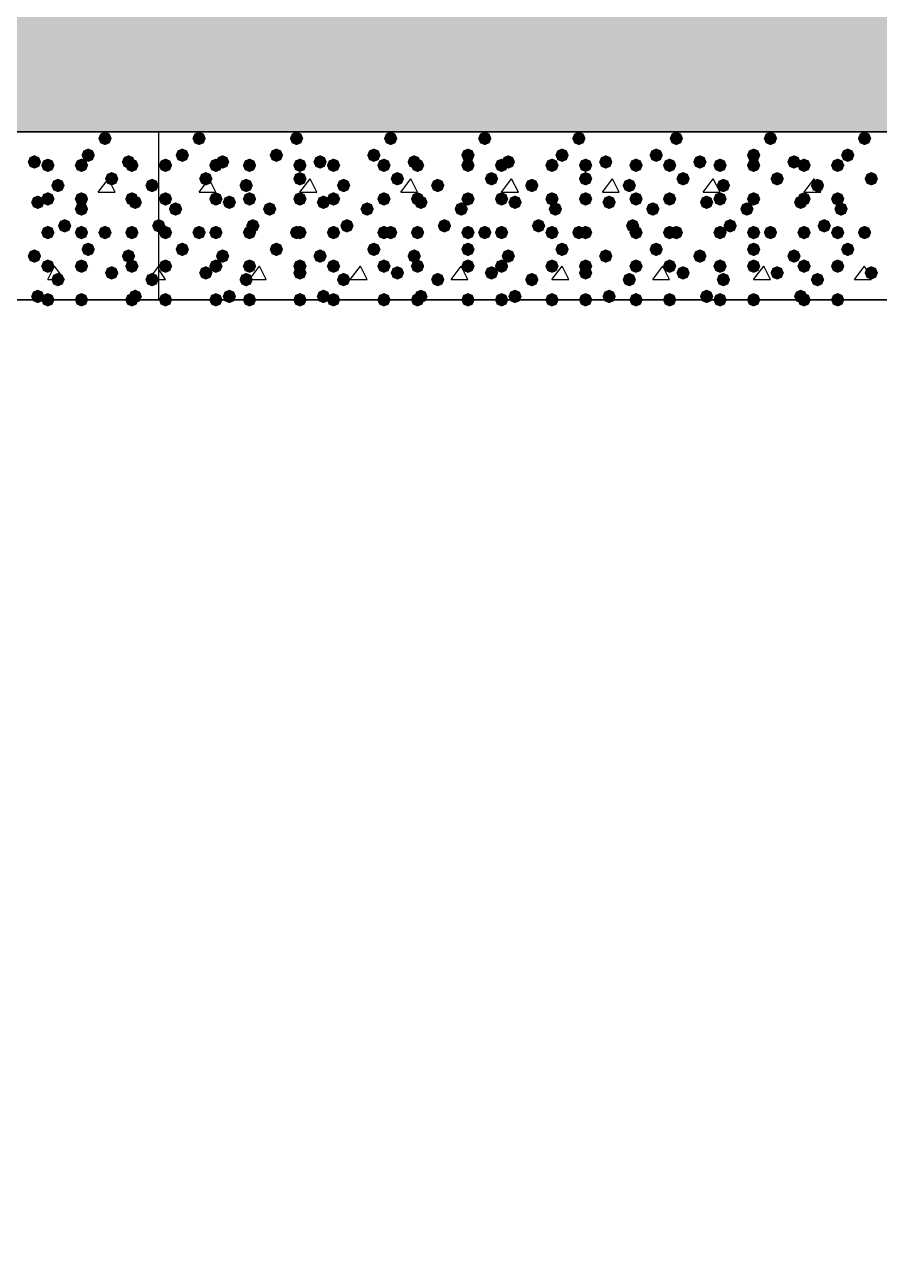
# Model space of a CAD drawing. Header units: millimetres. Extents: x 0 to 420, y 0 to 297.
# Drawn here: x 265.09 to 275.87, y 136.28 to 151.59 of the extents above; entities that cross this region are included whole.
import ezdxf

# ---------------------------------------------------------------- set-up
doc = ezdxf.new("R2010")
doc.units = ezdxf.units.MM
doc.layers.get('0').update_dxf_attribs({"linetype": 'CONTINUOUS'})

msp = doc.modelspace()

# ---------------------------------------------------------------- hatches: boundary and pattern name
at = {"true_color": 0x000008}
h = msp.add_hatch(color=0, dxfattribs=at)
h.paths.add_polyline_path([(385.826, 162.263667), (39.708667, 162.263667), (385.826, 150.241)], flags=0)
h.paths.add_polyline_path([(39.708667, 162.263667), (385.826, 150.241), (39.708667, 150.241)], flags=0)
at = {"true_color": 0x000007}
for points in [[(266.192, 150.156333), (266.167129, 150.096537), (266.107333, 150.071667), (266.047537, 150.096537), (266.022667, 150.156333), (266.047537, 150.216129), (266.107333, 150.241), (266.167129, 150.216129)], [(265.980333, 149.944667), (265.955462, 149.884871), (265.895667, 149.86), (265.835871, 149.884871), (265.811, 149.944667), (265.835871, 150.004462), (265.895667, 150.029333), (265.955462, 150.004463)], [(265.303, 149.86), (265.278129, 149.800204), (265.218333, 149.775333), (265.158537, 149.800204), (265.133667, 149.86), (265.158537, 149.919796), (265.218333, 149.944667), (265.278129, 149.919796)], [(265.472333, 149.817667), (265.447462, 149.757871), (265.387667, 149.733), (265.327871, 149.757871), (265.303, 149.817667), (265.327871, 149.877462), (265.387667, 149.902333), (265.447462, 149.877463)], [(265.895667, 149.817667), (265.870796, 149.757871), (265.811, 149.733), (265.751204, 149.757871), (265.726333, 149.817667), (265.751204, 149.877462), (265.811, 149.902333), (265.870796, 149.877463)], [(266.488333, 149.86), (266.463462, 149.800204), (266.403667, 149.775333), (266.343871, 149.800204), (266.319, 149.86), (266.343871, 149.919796), (266.403667, 149.944667), (266.463462, 149.919796)], [(266.530667, 149.817667), (266.505796, 149.757871), (266.446, 149.733), (266.386204, 149.757871), (266.361333, 149.817667), (266.386204, 149.877462), (266.446, 149.902333), (266.505796, 149.877463)], [(265.599333, 149.563667), (265.574462, 149.503871), (265.514667, 149.479), (265.454871, 149.503871), (265.43, 149.563667), (265.454871, 149.623462), (265.514667, 149.648333), (265.574462, 149.623463)], [(266.276667, 149.648333), (266.251796, 149.588537), (266.192, 149.563667), (266.132204, 149.588537), (266.107333, 149.648333), (266.132204, 149.708129), (266.192, 149.733), (266.251796, 149.708129)], [(266.784667, 149.563667), (266.759796, 149.503871), (266.7, 149.479), (266.640204, 149.503871), (266.615333, 149.563667), (266.640204, 149.623462), (266.7, 149.648333), (266.759796, 149.623463)], [(265.345333, 149.352), (265.320462, 149.292204), (265.260667, 149.267333), (265.200871, 149.292204), (265.176, 149.352), (265.200871, 149.411796), (265.260667, 149.436667), (265.320462, 149.411796)], [(265.472333, 149.394333), (265.447462, 149.334537), (265.387667, 149.309667), (265.327871, 149.334537), (265.303, 149.394333), (265.327871, 149.454129), (265.387667, 149.479), (265.447462, 149.454129)], [(265.895667, 149.394333), (265.870796, 149.334537), (265.811, 149.309667), (265.751204, 149.334537), (265.726333, 149.394333), (265.751204, 149.454129), (265.811, 149.479), (265.870796, 149.454129)], [(265.895667, 149.267333), (265.870796, 149.207537), (265.811, 149.182667), (265.751204, 149.207537), (265.726333, 149.267333), (265.751204, 149.327129), (265.811, 149.352), (265.870796, 149.327129)], [(266.530667, 149.394333), (266.505796, 149.334537), (266.446, 149.309667), (266.386204, 149.334537), (266.361333, 149.394333), (266.386204, 149.454129), (266.446, 149.479), (266.505796, 149.454129)], [(266.573, 149.352), (266.548129, 149.292204), (266.488333, 149.267333), (266.428538, 149.292204), (266.403667, 149.352), (266.428537, 149.411796), (266.488333, 149.436667), (266.548129, 149.411796)], [(265.472333, 148.971), (265.447462, 148.911204), (265.387667, 148.886333), (265.327871, 148.911204), (265.303, 148.971), (265.327871, 149.030796), (265.387667, 149.055667), (265.447462, 149.030796)], [(265.684, 149.055667), (265.659129, 148.995871), (265.599333, 148.971), (265.539538, 148.995871), (265.514667, 149.055667), (265.539537, 149.115462), (265.599333, 149.140333), (265.659129, 149.115463)], [(265.895667, 148.971), (265.870796, 148.911204), (265.811, 148.886333), (265.751204, 148.911204), (265.726333, 148.971), (265.751204, 149.030796), (265.811, 149.055667), (265.870796, 149.030796)], [(266.192, 148.971), (266.167129, 148.911204), (266.107333, 148.886333), (266.047537, 148.911204), (266.022667, 148.971), (266.047537, 149.030796), (266.107333, 149.055667), (266.167129, 149.030796)], [(266.530667, 148.971), (266.505796, 148.911204), (266.446, 148.886333), (266.386204, 148.911204), (266.361333, 148.971), (266.386204, 149.030796), (266.446, 149.055667), (266.505796, 149.030796)], [(266.869333, 149.055667), (266.844462, 148.995871), (266.784667, 148.971), (266.724871, 148.995871), (266.7, 149.055667), (266.724871, 149.115462), (266.784667, 149.140333), (266.844462, 149.115463)], [(265.303, 148.674667), (265.278129, 148.614871), (265.218333, 148.59), (265.158537, 148.614871), (265.133667, 148.674667), (265.158537, 148.734462), (265.218333, 148.759333), (265.278129, 148.734463)], [(265.980333, 148.759333), (265.955462, 148.699537), (265.895667, 148.674667), (265.835871, 148.699537), (265.811, 148.759333), (265.835871, 148.819129), (265.895667, 148.844), (265.955462, 148.819129)], [(266.488333, 148.674667), (266.463462, 148.614871), (266.403667, 148.59), (266.343871, 148.614871), (266.319, 148.674667), (266.343871, 148.734462), (266.403667, 148.759333), (266.463462, 148.734463)], [(265.472333, 148.547667), (265.447462, 148.487871), (265.387667, 148.463), (265.327871, 148.487871), (265.303, 148.547667), (265.327871, 148.607462), (265.387667, 148.632333), (265.447462, 148.607463)], [(265.895667, 148.547667), (265.870796, 148.487871), (265.811, 148.463), (265.751204, 148.487871), (265.726333, 148.547667), (265.751204, 148.607462), (265.811, 148.632333), (265.870796, 148.607463)], [(266.530667, 148.547667), (266.505796, 148.487871), (266.446, 148.463), (266.386204, 148.487871), (266.361333, 148.547667), (266.386204, 148.607462), (266.446, 148.632333), (266.505796, 148.607463)], [(265.599333, 148.378333), (265.574462, 148.318537), (265.514667, 148.293667), (265.454871, 148.318537), (265.43, 148.378333), (265.454871, 148.438129), (265.514667, 148.463), (265.574462, 148.438129)], [(266.276667, 148.463), (266.251796, 148.403204), (266.192, 148.378333), (266.132204, 148.403204), (266.107333, 148.463), (266.132204, 148.522796), (266.192, 148.547667), (266.251796, 148.522796)], [(266.784667, 148.378333), (266.759796, 148.318537), (266.7, 148.293667), (266.640204, 148.318537), (266.615333, 148.378333), (266.640204, 148.438129), (266.7, 148.463), (266.759796, 148.438129)], [(265.345333, 148.166667), (265.320462, 148.106871), (265.260667, 148.082), (265.200871, 148.106871), (265.176, 148.166667), (265.200871, 148.226462), (265.260667, 148.251333), (265.320462, 148.226463)], [(265.472333, 148.124333), (265.447462, 148.064537), (265.387667, 148.039667), (265.327871, 148.064537), (265.303, 148.124333), (265.327871, 148.184129), (265.387667, 148.209), (265.447462, 148.184129)], [(265.895667, 148.124333), (265.870796, 148.064537), (265.811, 148.039667), (265.751204, 148.064537), (265.726333, 148.124333), (265.751204, 148.184129), (265.811, 148.209), (265.870796, 148.184129)], [(266.530667, 148.124333), (266.505796, 148.064537), (266.446, 148.039667), (266.386204, 148.064537), (266.361333, 148.124333), (266.386204, 148.184129), (266.446, 148.209), (266.505796, 148.184129)], [(266.573, 148.166667), (266.548129, 148.106871), (266.488333, 148.082), (266.428538, 148.106871), (266.403667, 148.166667), (266.428537, 148.226462), (266.488333, 148.251333), (266.548129, 148.226463)]]:
    msp.add_hatch(color=0, dxfattribs=at).paths.add_polyline_path(points, flags=0)
at = {"true_color": 0x000008}
for points in [[(267.377333, 150.156333), (267.352463, 150.096537), (267.292667, 150.071667), (267.232871, 150.096537), (267.208, 150.156333), (267.232871, 150.216129), (267.292667, 150.241), (267.352462, 150.216129)], [(268.605, 150.156333), (268.580129, 150.096537), (268.520333, 150.071667), (268.460537, 150.096537), (268.435667, 150.156333), (268.460537, 150.216129), (268.520333, 150.241), (268.580129, 150.216129)], [(269.790333, 150.156333), (269.765463, 150.096537), (269.705667, 150.071667), (269.645871, 150.096537), (269.621, 150.156333), (269.645871, 150.216129), (269.705667, 150.241), (269.765462, 150.216129)], [(270.975667, 150.156333), (270.950796, 150.096537), (270.891, 150.071667), (270.831204, 150.096537), (270.806333, 150.156333), (270.831204, 150.216129), (270.891, 150.241), (270.950796, 150.216129)], [(272.161, 150.156333), (272.136129, 150.096537), (272.076333, 150.071667), (272.016538, 150.096537), (271.991667, 150.156333), (272.016537, 150.216129), (272.076333, 150.241), (272.136129, 150.216129)], [(273.388667, 150.156333), (273.363796, 150.096537), (273.304, 150.071667), (273.244204, 150.096537), (273.219333, 150.156333), (273.244204, 150.216129), (273.304, 150.241), (273.363796, 150.216129)], [(274.574, 150.156333), (274.549129, 150.096537), (274.489333, 150.071667), (274.429538, 150.096537), (274.404667, 150.156333), (274.429537, 150.216129), (274.489333, 150.241), (274.549129, 150.216129)], [(275.759333, 150.156333), (275.734462, 150.096537), (275.674667, 150.071667), (275.614871, 150.096537), (275.59, 150.156333), (275.614871, 150.216129), (275.674667, 150.241), (275.734462, 150.216129)], [(267.165667, 149.944667), (267.140796, 149.884871), (267.081, 149.86), (267.021204, 149.884871), (266.996333, 149.944667), (267.021204, 150.004462), (267.081, 150.029333), (267.140796, 150.004463)], [(268.351, 149.944667), (268.326129, 149.884871), (268.266333, 149.86), (268.206538, 149.884871), (268.181667, 149.944667), (268.206537, 150.004462), (268.266333, 150.029333), (268.326129, 150.004463)], [(269.578667, 149.944667), (269.553796, 149.884871), (269.494, 149.86), (269.434204, 149.884871), (269.409333, 149.944667), (269.434204, 150.004462), (269.494, 150.029333), (269.553796, 150.004463)], [(270.764, 149.944667), (270.739129, 149.884871), (270.679333, 149.86), (270.619537, 149.884871), (270.594667, 149.944667), (270.619537, 150.004462), (270.679333, 150.029333), (270.739129, 150.004463)], [(271.949333, 149.944667), (271.924463, 149.884871), (271.864667, 149.86), (271.804871, 149.884871), (271.78, 149.944667), (271.804871, 150.004462), (271.864667, 150.029333), (271.924462, 150.004463)], [(273.134667, 149.944667), (273.109796, 149.884871), (273.05, 149.86), (272.990204, 149.884871), (272.965333, 149.944667), (272.990204, 150.004462), (273.05, 150.029333), (273.109796, 150.004463)], [(274.362333, 149.944667), (274.337463, 149.884871), (274.277667, 149.86), (274.217871, 149.884871), (274.193, 149.944667), (274.217871, 150.004462), (274.277667, 150.029333), (274.337462, 150.004463)], [(275.547667, 149.944667), (275.522796, 149.884871), (275.463, 149.86), (275.403204, 149.884871), (275.378333, 149.944667), (275.403204, 150.004462), (275.463, 150.029333), (275.522796, 150.004463)], [(266.954, 149.817667), (266.929129, 149.757871), (266.869333, 149.733), (266.809538, 149.757871), (266.784667, 149.817667), (266.809537, 149.877462), (266.869333, 149.902333), (266.929129, 149.877463)], [(267.589, 149.817667), (267.564129, 149.757871), (267.504333, 149.733), (267.444538, 149.757871), (267.419667, 149.817667), (267.444537, 149.877462), (267.504333, 149.902333), (267.564129, 149.877463)], [(267.673667, 149.86), (267.648796, 149.800204), (267.589, 149.775333), (267.529204, 149.800204), (267.504333, 149.86), (267.529204, 149.919796), (267.589, 149.944667), (267.648796, 149.919796)], [(268.012333, 149.817667), (267.987462, 149.757871), (267.927667, 149.733), (267.867871, 149.757871), (267.843, 149.817667), (267.867871, 149.877462), (267.927667, 149.902333), (267.987462, 149.877463)], [(268.647333, 149.817667), (268.622462, 149.757871), (268.562667, 149.733), (268.502871, 149.757871), (268.478, 149.817667), (268.502871, 149.877462), (268.562667, 149.902333), (268.622462, 149.877463)], [(268.901333, 149.86), (268.876463, 149.800204), (268.816667, 149.775333), (268.756871, 149.800204), (268.732, 149.86), (268.756871, 149.919796), (268.816667, 149.944667), (268.876462, 149.919796)], [(269.070667, 149.817667), (269.045796, 149.757871), (268.986, 149.733), (268.926204, 149.757871), (268.901333, 149.817667), (268.926204, 149.877462), (268.986, 149.902333), (269.045796, 149.877463)], [(269.705667, 149.817667), (269.680796, 149.757871), (269.621, 149.733), (269.561204, 149.757871), (269.536333, 149.817667), (269.561204, 149.877462), (269.621, 149.902333), (269.680796, 149.877463)], [(270.086667, 149.86), (270.061796, 149.800204), (270.002, 149.775333), (269.942204, 149.800204), (269.917333, 149.86), (269.942204, 149.919796), (270.002, 149.944667), (270.061796, 149.919796)], [(270.129, 149.817667), (270.104129, 149.757871), (270.044333, 149.733), (269.984537, 149.757871), (269.959667, 149.817667), (269.984537, 149.877462), (270.044333, 149.902333), (270.104129, 149.877463)], [(270.764, 149.817667), (270.739129, 149.757871), (270.679333, 149.733), (270.619537, 149.757871), (270.594667, 149.817667), (270.619537, 149.877462), (270.679333, 149.902333), (270.739129, 149.877463)], [(271.187333, 149.817667), (271.162462, 149.757871), (271.102667, 149.733), (271.042871, 149.757871), (271.018, 149.817667), (271.042871, 149.877462), (271.102667, 149.902333), (271.162462, 149.877463)], [(271.272, 149.86), (271.247129, 149.800204), (271.187333, 149.775333), (271.127538, 149.800204), (271.102667, 149.86), (271.127537, 149.919796), (271.187333, 149.944667), (271.247129, 149.919796)], [(271.822333, 149.817667), (271.797462, 149.757871), (271.737667, 149.733), (271.677871, 149.757871), (271.653, 149.817667), (271.677871, 149.877462), (271.737667, 149.902333), (271.797462, 149.877463)], [(272.245667, 149.817667), (272.220796, 149.757871), (272.161, 149.733), (272.101204, 149.757871), (272.076333, 149.817667), (272.101204, 149.877462), (272.161, 149.902333), (272.220796, 149.877463)], [(272.499667, 149.86), (272.474796, 149.800204), (272.415, 149.775333), (272.355204, 149.800204), (272.330333, 149.86), (272.355204, 149.919796), (272.415, 149.944667), (272.474796, 149.919796)], [(272.880667, 149.817667), (272.855796, 149.757871), (272.796, 149.733), (272.736204, 149.757871), (272.711333, 149.817667), (272.736204, 149.877462), (272.796, 149.902333), (272.855796, 149.877463)], [(273.304, 149.817667), (273.279129, 149.757871), (273.219333, 149.733), (273.159538, 149.757871), (273.134667, 149.817667), (273.159537, 149.877462), (273.219333, 149.902333), (273.279129, 149.877463)], [(273.685, 149.86), (273.660129, 149.800204), (273.600333, 149.775333), (273.540538, 149.800204), (273.515667, 149.86), (273.540537, 149.919796), (273.600333, 149.944667), (273.660129, 149.919796)], [(273.939, 149.817667), (273.914129, 149.757871), (273.854333, 149.733), (273.794538, 149.757871), (273.769667, 149.817667), (273.794537, 149.877462), (273.854333, 149.902333), (273.914129, 149.877463)], [(274.362333, 149.817667), (274.337463, 149.757871), (274.277667, 149.733), (274.217871, 149.757871), (274.193, 149.817667), (274.217871, 149.877462), (274.277667, 149.902333), (274.337462, 149.877463)], [(274.870333, 149.86), (274.845462, 149.800204), (274.785667, 149.775333), (274.725871, 149.800204), (274.701, 149.86), (274.725871, 149.919796), (274.785667, 149.944667), (274.845462, 149.919796)], [(274.997333, 149.817667), (274.972463, 149.757871), (274.912667, 149.733), (274.852871, 149.757871), (274.828, 149.817667), (274.852871, 149.877462), (274.912667, 149.902333), (274.972462, 149.877463)], [(275.420667, 149.817667), (275.395796, 149.757871), (275.336, 149.733), (275.276204, 149.757871), (275.251333, 149.817667), (275.276204, 149.877462), (275.336, 149.902333), (275.395796, 149.877463)], [(267.462, 149.648333), (267.437129, 149.588537), (267.377333, 149.563667), (267.317537, 149.588537), (267.292667, 149.648333), (267.317537, 149.708129), (267.377333, 149.733), (267.437129, 149.708129)], [(267.97, 149.563667), (267.945129, 149.503871), (267.885333, 149.479), (267.825538, 149.503871), (267.800667, 149.563667), (267.825537, 149.623462), (267.885333, 149.648333), (267.945129, 149.623463)], [(268.647333, 149.648333), (268.622462, 149.588537), (268.562667, 149.563667), (268.502871, 149.588537), (268.478, 149.648333), (268.502871, 149.708129), (268.562667, 149.733), (268.622462, 149.708129)], [(269.197667, 149.563667), (269.172796, 149.503871), (269.113, 149.479), (269.053204, 149.503871), (269.028333, 149.563667), (269.053204, 149.623462), (269.113, 149.648333), (269.172796, 149.623463)], [(269.875, 149.648333), (269.850129, 149.588537), (269.790333, 149.563667), (269.730537, 149.588537), (269.705667, 149.648333), (269.730537, 149.708129), (269.790333, 149.733), (269.850129, 149.708129)], [(270.383, 149.563667), (270.358129, 149.503871), (270.298333, 149.479), (270.238538, 149.503871), (270.213667, 149.563667), (270.238537, 149.623462), (270.298333, 149.648333), (270.358129, 149.623463)], [(271.060333, 149.648333), (271.035462, 149.588537), (270.975667, 149.563667), (270.915871, 149.588537), (270.891, 149.648333), (270.915871, 149.708129), (270.975667, 149.733), (271.035462, 149.708129)], [(271.568333, 149.563667), (271.543463, 149.503871), (271.483667, 149.479), (271.423871, 149.503871), (271.399, 149.563667), (271.423871, 149.623462), (271.483667, 149.648333), (271.543462, 149.623463)], [(272.245667, 149.648333), (272.220796, 149.588537), (272.161, 149.563667), (272.101204, 149.588537), (272.076333, 149.648333), (272.101204, 149.708129), (272.161, 149.733), (272.220796, 149.708129)], [(272.796, 149.563667), (272.771129, 149.503871), (272.711333, 149.479), (272.651538, 149.503871), (272.626667, 149.563667), (272.651537, 149.623462), (272.711333, 149.648333), (272.771129, 149.623463)], [(273.473333, 149.648333), (273.448463, 149.588537), (273.388667, 149.563667), (273.328871, 149.588537), (273.304, 149.648333), (273.328871, 149.708129), (273.388667, 149.733), (273.448462, 149.708129)], [(273.981333, 149.563667), (273.956462, 149.503871), (273.896667, 149.479), (273.836871, 149.503871), (273.812, 149.563667), (273.836871, 149.623462), (273.896667, 149.648333), (273.956462, 149.623463)], [(274.658667, 149.648333), (274.633796, 149.588537), (274.574, 149.563667), (274.514204, 149.588537), (274.489333, 149.648333), (274.514204, 149.708129), (274.574, 149.733), (274.633796, 149.708129)], [(275.166667, 149.563667), (275.141796, 149.503871), (275.082, 149.479), (275.022204, 149.503871), (274.997333, 149.563667), (275.022204, 149.623462), (275.082, 149.648333), (275.141796, 149.623463)], [(275.844, 149.648333), (275.819129, 149.588537), (275.759333, 149.563667), (275.699538, 149.588537), (275.674667, 149.648333), (275.699537, 149.708129), (275.759333, 149.733), (275.819129, 149.708129)], [(266.954, 149.394333), (266.929129, 149.334537), (266.869333, 149.309667), (266.809538, 149.334537), (266.784667, 149.394333), (266.809537, 149.454129), (266.869333, 149.479), (266.929129, 149.454129)], [(267.081, 149.267333), (267.056129, 149.207537), (266.996333, 149.182667), (266.936537, 149.207537), (266.911667, 149.267333), (266.936537, 149.327129), (266.996333, 149.352), (267.056129, 149.327129)], [(267.589, 149.394333), (267.564129, 149.334537), (267.504333, 149.309667), (267.444538, 149.334537), (267.419667, 149.394333), (267.444537, 149.454129), (267.504333, 149.479), (267.564129, 149.454129)], [(267.758333, 149.352), (267.733462, 149.292204), (267.673667, 149.267333), (267.613871, 149.292204), (267.589, 149.352), (267.613871, 149.411796), (267.673667, 149.436667), (267.733462, 149.411796)], [(268.012333, 149.394333), (267.987462, 149.334537), (267.927667, 149.309667), (267.867871, 149.334537), (267.843, 149.394333), (267.867871, 149.454129), (267.927667, 149.479), (267.987462, 149.454129)], [(268.266333, 149.267333), (268.241463, 149.207537), (268.181667, 149.182667), (268.121871, 149.207537), (268.097, 149.267333), (268.121871, 149.327129), (268.181667, 149.352), (268.241462, 149.327129)], [(268.647333, 149.394333), (268.622462, 149.334537), (268.562667, 149.309667), (268.502871, 149.334537), (268.478, 149.394333), (268.502871, 149.454129), (268.562667, 149.479), (268.622462, 149.454129)], [(268.943667, 149.352), (268.918796, 149.292204), (268.859, 149.267333), (268.799204, 149.292204), (268.774333, 149.352), (268.799204, 149.411796), (268.859, 149.436667), (268.918796, 149.411796)], [(269.070667, 149.394333), (269.045796, 149.334537), (268.986, 149.309667), (268.926204, 149.334537), (268.901333, 149.394333), (268.926204, 149.454129), (268.986, 149.479), (269.045796, 149.454129)], [(269.494, 149.267333), (269.469129, 149.207537), (269.409333, 149.182667), (269.349538, 149.207537), (269.324667, 149.267333), (269.349537, 149.327129), (269.409333, 149.352), (269.469129, 149.327129)], [(269.705667, 149.394333), (269.680796, 149.334537), (269.621, 149.309667), (269.561204, 149.334537), (269.536333, 149.394333), (269.561204, 149.454129), (269.621, 149.479), (269.680796, 149.454129)], [(270.129, 149.394333), (270.104129, 149.334537), (270.044333, 149.309667), (269.984537, 149.334537), (269.959667, 149.394333), (269.984537, 149.454129), (270.044333, 149.479), (270.104129, 149.454129)], [(270.171333, 149.352), (270.146462, 149.292204), (270.086667, 149.267333), (270.026871, 149.292204), (270.002, 149.352), (270.026871, 149.411796), (270.086667, 149.436667), (270.146462, 149.411796)], [(270.679333, 149.267333), (270.654463, 149.207537), (270.594667, 149.182667), (270.534871, 149.207537), (270.51, 149.267333), (270.534871, 149.327129), (270.594667, 149.352), (270.654462, 149.327129)], [(270.764, 149.394333), (270.739129, 149.334537), (270.679333, 149.309667), (270.619537, 149.334537), (270.594667, 149.394333), (270.619537, 149.454129), (270.679333, 149.479), (270.739129, 149.454129)], [(271.187333, 149.394333), (271.162462, 149.334537), (271.102667, 149.309667), (271.042871, 149.334537), (271.018, 149.394333), (271.042871, 149.454129), (271.102667, 149.479), (271.162462, 149.454129)], [(271.356667, 149.352), (271.331796, 149.292204), (271.272, 149.267333), (271.212204, 149.292204), (271.187333, 149.352), (271.212204, 149.411796), (271.272, 149.436667), (271.331796, 149.411796)], [(271.822333, 149.394333), (271.797462, 149.334537), (271.737667, 149.309667), (271.677871, 149.334537), (271.653, 149.394333), (271.677871, 149.454129), (271.737667, 149.479), (271.797462, 149.454129)], [(271.864667, 149.267333), (271.839796, 149.207537), (271.78, 149.182667), (271.720204, 149.207537), (271.695333, 149.267333), (271.720204, 149.327129), (271.78, 149.352), (271.839796, 149.327129)], [(272.245667, 149.394333), (272.220796, 149.334537), (272.161, 149.309667), (272.101204, 149.334537), (272.076333, 149.394333), (272.101204, 149.454129), (272.161, 149.479), (272.220796, 149.454129)], [(272.542, 149.352), (272.517129, 149.292204), (272.457333, 149.267333), (272.397538, 149.292204), (272.372667, 149.352), (272.397537, 149.411796), (272.457333, 149.436667), (272.517129, 149.411796)], [(272.880667, 149.394333), (272.855796, 149.334537), (272.796, 149.309667), (272.736204, 149.334537), (272.711333, 149.394333), (272.736204, 149.454129), (272.796, 149.479), (272.855796, 149.454129)], [(273.092333, 149.267333), (273.067462, 149.207537), (273.007667, 149.182667), (272.947871, 149.207537), (272.923, 149.267333), (272.947871, 149.327129), (273.007667, 149.352), (273.067462, 149.327129)], [(273.304, 149.394333), (273.279129, 149.334537), (273.219333, 149.309667), (273.159538, 149.334537), (273.134667, 149.394333), (273.159537, 149.454129), (273.219333, 149.479), (273.279129, 149.454129)], [(273.769667, 149.352), (273.744796, 149.292204), (273.685, 149.267333), (273.625204, 149.292204), (273.600333, 149.352), (273.625204, 149.411796), (273.685, 149.436667), (273.744796, 149.411796)], [(273.939, 149.394333), (273.914129, 149.334537), (273.854333, 149.309667), (273.794538, 149.334537), (273.769667, 149.394333), (273.794537, 149.454129), (273.854333, 149.479), (273.914129, 149.454129)], [(274.277667, 149.267333), (274.252796, 149.207537), (274.193, 149.182667), (274.133204, 149.207537), (274.108333, 149.267333), (274.133204, 149.327129), (274.193, 149.352), (274.252796, 149.327129)], [(274.362333, 149.394333), (274.337463, 149.334537), (274.277667, 149.309667), (274.217871, 149.334537), (274.193, 149.394333), (274.217871, 149.454129), (274.277667, 149.479), (274.337462, 149.454129)], [(274.955, 149.352), (274.930129, 149.292204), (274.870333, 149.267333), (274.810538, 149.292204), (274.785667, 149.352), (274.810537, 149.411796), (274.870333, 149.436667), (274.930129, 149.411796)], [(274.997333, 149.394333), (274.972463, 149.334537), (274.912667, 149.309667), (274.852871, 149.334537), (274.828, 149.394333), (274.852871, 149.454129), (274.912667, 149.479), (274.972462, 149.454129)], [(275.420667, 149.394333), (275.395796, 149.334537), (275.336, 149.309667), (275.276204, 149.334537), (275.251333, 149.394333), (275.276204, 149.454129), (275.336, 149.479), (275.395796, 149.454129)], [(275.463, 149.267333), (275.438129, 149.207537), (275.378333, 149.182667), (275.318537, 149.207537), (275.293667, 149.267333), (275.318537, 149.327129), (275.378333, 149.352), (275.438129, 149.327129)], [(266.954, 148.971), (266.929129, 148.911204), (266.869333, 148.886333), (266.809538, 148.911204), (266.784667, 148.971), (266.809537, 149.030796), (266.869333, 149.055667), (266.929129, 149.030796)], [(267.377333, 148.971), (267.352463, 148.911204), (267.292667, 148.886333), (267.232871, 148.911204), (267.208, 148.971), (267.232871, 149.030796), (267.292667, 149.055667), (267.352462, 149.030796)], [(267.589, 148.971), (267.564129, 148.911204), (267.504333, 148.886333), (267.444538, 148.911204), (267.419667, 148.971), (267.444537, 149.030796), (267.504333, 149.055667), (267.564129, 149.030796)], [(268.012333, 148.971), (267.987462, 148.911204), (267.927667, 148.886333), (267.867871, 148.911204), (267.843, 148.971), (267.867871, 149.030796), (267.927667, 149.055667), (267.987462, 149.030796)], [(268.054667, 149.055667), (268.029796, 148.995871), (267.97, 148.971), (267.910204, 148.995871), (267.885333, 149.055667), (267.910204, 149.115462), (267.97, 149.140333), (268.029796, 149.115463)], [(268.605, 148.971), (268.580129, 148.911204), (268.520333, 148.886333), (268.460537, 148.911204), (268.435667, 148.971), (268.460537, 149.030796), (268.520333, 149.055667), (268.580129, 149.030796)], [(268.647333, 148.971), (268.622462, 148.911204), (268.562667, 148.886333), (268.502871, 148.911204), (268.478, 148.971), (268.502871, 149.030796), (268.562667, 149.055667), (268.622462, 149.030796)], [(269.070667, 148.971), (269.045796, 148.911204), (268.986, 148.886333), (268.926204, 148.911204), (268.901333, 148.971), (268.926204, 149.030796), (268.986, 149.055667), (269.045796, 149.030796)], [(269.24, 149.055667), (269.215129, 148.995871), (269.155333, 148.971), (269.095537, 148.995871), (269.070667, 149.055667), (269.095537, 149.115462), (269.155333, 149.140333), (269.215129, 149.115463)], [(269.705667, 148.971), (269.680796, 148.911204), (269.621, 148.886333), (269.561204, 148.911204), (269.536333, 148.971), (269.561204, 149.030796), (269.621, 149.055667), (269.680796, 149.030796)], [(269.790333, 148.971), (269.765463, 148.911204), (269.705667, 148.886333), (269.645871, 148.911204), (269.621, 148.971), (269.645871, 149.030796), (269.705667, 149.055667), (269.765462, 149.030796)], [(270.129, 148.971), (270.104129, 148.911204), (270.044333, 148.886333), (269.984537, 148.911204), (269.959667, 148.971), (269.984537, 149.030796), (270.044333, 149.055667), (270.104129, 149.030796)], [(270.467667, 149.055667), (270.442796, 148.995871), (270.383, 148.971), (270.323204, 148.995871), (270.298333, 149.055667), (270.323204, 149.115462), (270.383, 149.140333), (270.442796, 149.115463)], [(270.764, 148.971), (270.739129, 148.911204), (270.679333, 148.886333), (270.619537, 148.911204), (270.594667, 148.971), (270.619537, 149.030796), (270.679333, 149.055667), (270.739129, 149.030796)], [(270.975667, 148.971), (270.950796, 148.911204), (270.891, 148.886333), (270.831204, 148.911204), (270.806333, 148.971), (270.831204, 149.030796), (270.891, 149.055667), (270.950796, 149.030796)], [(271.187333, 148.971), (271.162462, 148.911204), (271.102667, 148.886333), (271.042871, 148.911204), (271.018, 148.971), (271.042871, 149.030796), (271.102667, 149.055667), (271.162462, 149.030796)], [(271.653, 149.055667), (271.628129, 148.995871), (271.568333, 148.971), (271.508537, 148.995871), (271.483667, 149.055667), (271.508537, 149.115462), (271.568333, 149.140333), (271.628129, 149.115463)], [(271.822333, 148.971), (271.797462, 148.911204), (271.737667, 148.886333), (271.677871, 148.911204), (271.653, 148.971), (271.677871, 149.030796), (271.737667, 149.055667), (271.797462, 149.030796)], [(272.161, 148.971), (272.136129, 148.911204), (272.076333, 148.886333), (272.016538, 148.911204), (271.991667, 148.971), (272.016537, 149.030796), (272.076333, 149.055667), (272.136129, 149.030796)], [(272.245667, 148.971), (272.220796, 148.911204), (272.161, 148.886333), (272.101204, 148.911204), (272.076333, 148.971), (272.101204, 149.030796), (272.161, 149.055667), (272.220796, 149.030796)], [(272.838333, 149.055667), (272.813463, 148.995871), (272.753667, 148.971), (272.693871, 148.995871), (272.669, 149.055667), (272.693871, 149.115462), (272.753667, 149.140333), (272.813462, 149.115463)], [(272.880667, 148.971), (272.855796, 148.911204), (272.796, 148.886333), (272.736204, 148.911204), (272.711333, 148.971), (272.736204, 149.030796), (272.796, 149.055667), (272.855796, 149.030796)], [(273.304, 148.971), (273.279129, 148.911204), (273.219333, 148.886333), (273.159538, 148.911204), (273.134667, 148.971), (273.159537, 149.030796), (273.219333, 149.055667), (273.279129, 149.030796)], [(273.388667, 148.971), (273.363796, 148.911204), (273.304, 148.886333), (273.244204, 148.911204), (273.219333, 148.971), (273.244204, 149.030796), (273.304, 149.055667), (273.363796, 149.030796)], [(273.939, 148.971), (273.914129, 148.911204), (273.854333, 148.886333), (273.794538, 148.911204), (273.769667, 148.971), (273.794537, 149.030796), (273.854333, 149.055667), (273.914129, 149.030796)], [(274.066, 149.055667), (274.041129, 148.995871), (273.981333, 148.971), (273.921538, 148.995871), (273.896667, 149.055667), (273.921537, 149.115462), (273.981333, 149.140333), (274.041129, 149.115463)], [(274.362333, 148.971), (274.337463, 148.911204), (274.277667, 148.886333), (274.217871, 148.911204), (274.193, 148.971), (274.217871, 149.030796), (274.277667, 149.055667), (274.337462, 149.030796)], [(274.574, 148.971), (274.549129, 148.911204), (274.489333, 148.886333), (274.429538, 148.911204), (274.404667, 148.971), (274.429537, 149.030796), (274.489333, 149.055667), (274.549129, 149.030796)], [(274.997333, 148.971), (274.972463, 148.911204), (274.912667, 148.886333), (274.852871, 148.911204), (274.828, 148.971), (274.852871, 149.030796), (274.912667, 149.055667), (274.972462, 149.030796)], [(275.251333, 149.055667), (275.226462, 148.995871), (275.166667, 148.971), (275.106871, 148.995871), (275.082, 149.055667), (275.106871, 149.115462), (275.166667, 149.140333), (275.226462, 149.115463)], [(275.420667, 148.971), (275.395796, 148.911204), (275.336, 148.886333), (275.276204, 148.911204), (275.251333, 148.971), (275.276204, 149.030796), (275.336, 149.055667), (275.395796, 149.030796)], [(275.759333, 148.971), (275.734462, 148.911204), (275.674667, 148.886333), (275.614871, 148.911204), (275.59, 148.971), (275.614871, 149.030796), (275.674667, 149.055667), (275.734462, 149.030796)], [(267.165667, 148.759333), (267.140796, 148.699537), (267.081, 148.674667), (267.021204, 148.699537), (266.996333, 148.759333), (267.021204, 148.819129), (267.081, 148.844), (267.140796, 148.819129)], [(267.673667, 148.674667), (267.648796, 148.614871), (267.589, 148.59), (267.529204, 148.614871), (267.504333, 148.674667), (267.529204, 148.734462), (267.589, 148.759333), (267.648796, 148.734463)], [(268.351, 148.759333), (268.326129, 148.699537), (268.266333, 148.674667), (268.206538, 148.699537), (268.181667, 148.759333), (268.206537, 148.819129), (268.266333, 148.844), (268.326129, 148.819129)], [(268.901333, 148.674667), (268.876463, 148.614871), (268.816667, 148.59), (268.756871, 148.614871), (268.732, 148.674667), (268.756871, 148.734462), (268.816667, 148.759333), (268.876462, 148.734463)], [(269.578667, 148.759333), (269.553796, 148.699537), (269.494, 148.674667), (269.434204, 148.699537), (269.409333, 148.759333), (269.434204, 148.819129), (269.494, 148.844), (269.553796, 148.819129)], [(270.086667, 148.674667), (270.061796, 148.614871), (270.002, 148.59), (269.942204, 148.614871), (269.917333, 148.674667), (269.942204, 148.734462), (270.002, 148.759333), (270.061796, 148.734463)], [(270.764, 148.759333), (270.739129, 148.699537), (270.679333, 148.674667), (270.619537, 148.699537), (270.594667, 148.759333), (270.619537, 148.819129), (270.679333, 148.844), (270.739129, 148.819129)], [(271.272, 148.674667), (271.247129, 148.614871), (271.187333, 148.59), (271.127538, 148.614871), (271.102667, 148.674667), (271.127537, 148.734462), (271.187333, 148.759333), (271.247129, 148.734463)], [(271.949333, 148.759333), (271.924463, 148.699537), (271.864667, 148.674667), (271.804871, 148.699537), (271.78, 148.759333), (271.804871, 148.819129), (271.864667, 148.844), (271.924462, 148.819129)], [(272.499667, 148.674667), (272.474796, 148.614871), (272.415, 148.59), (272.355204, 148.614871), (272.330333, 148.674667), (272.355204, 148.734462), (272.415, 148.759333), (272.474796, 148.734463)], [(273.134667, 148.759333), (273.109796, 148.699537), (273.05, 148.674667), (272.990204, 148.699537), (272.965333, 148.759333), (272.990204, 148.819129), (273.05, 148.844), (273.109796, 148.819129)], [(273.685, 148.674667), (273.660129, 148.614871), (273.600333, 148.59), (273.540538, 148.614871), (273.515667, 148.674667), (273.540537, 148.734462), (273.600333, 148.759333), (273.660129, 148.734463)], [(274.362333, 148.759333), (274.337463, 148.699537), (274.277667, 148.674667), (274.217871, 148.699537), (274.193, 148.759333), (274.217871, 148.819129), (274.277667, 148.844), (274.337462, 148.819129)], [(274.870333, 148.674667), (274.845462, 148.614871), (274.785667, 148.59), (274.725871, 148.614871), (274.701, 148.674667), (274.725871, 148.734462), (274.785667, 148.759333), (274.845462, 148.734463)], [(275.547667, 148.759333), (275.522796, 148.699537), (275.463, 148.674667), (275.403204, 148.699537), (275.378333, 148.759333), (275.403204, 148.819129), (275.463, 148.844), (275.522796, 148.819129)], [(266.954, 148.547667), (266.929129, 148.487871), (266.869333, 148.463), (266.809538, 148.487871), (266.784667, 148.547667), (266.809537, 148.607462), (266.869333, 148.632333), (266.929129, 148.607463)], [(267.589, 148.547667), (267.564129, 148.487871), (267.504333, 148.463), (267.444538, 148.487871), (267.419667, 148.547667), (267.444537, 148.607462), (267.504333, 148.632333), (267.564129, 148.607463)], [(268.012333, 148.547667), (267.987462, 148.487871), (267.927667, 148.463), (267.867871, 148.487871), (267.843, 148.547667), (267.867871, 148.607462), (267.927667, 148.632333), (267.987462, 148.607463)], [(268.647333, 148.547667), (268.622462, 148.487871), (268.562667, 148.463), (268.502871, 148.487871), (268.478, 148.547667), (268.502871, 148.607462), (268.562667, 148.632333), (268.622462, 148.607463)], [(269.070667, 148.547667), (269.045796, 148.487871), (268.986, 148.463), (268.926204, 148.487871), (268.901333, 148.547667), (268.926204, 148.607462), (268.986, 148.632333), (269.045796, 148.607463)], [(269.705667, 148.547667), (269.680796, 148.487871), (269.621, 148.463), (269.561204, 148.487871), (269.536333, 148.547667), (269.561204, 148.607462), (269.621, 148.632333), (269.680796, 148.607463)], [(270.129, 148.547667), (270.104129, 148.487871), (270.044333, 148.463), (269.984537, 148.487871), (269.959667, 148.547667), (269.984537, 148.607462), (270.044333, 148.632333), (270.104129, 148.607463)], [(270.764, 148.547667), (270.739129, 148.487871), (270.679333, 148.463), (270.619537, 148.487871), (270.594667, 148.547667), (270.619537, 148.607462), (270.679333, 148.632333), (270.739129, 148.607463)], [(271.187333, 148.547667), (271.162462, 148.487871), (271.102667, 148.463), (271.042871, 148.487871), (271.018, 148.547667), (271.042871, 148.607462), (271.102667, 148.632333), (271.162462, 148.607463)], [(271.822333, 148.547667), (271.797462, 148.487871), (271.737667, 148.463), (271.677871, 148.487871), (271.653, 148.547667), (271.677871, 148.607462), (271.737667, 148.632333), (271.797462, 148.607463)], [(272.245667, 148.547667), (272.220796, 148.487871), (272.161, 148.463), (272.101204, 148.487871), (272.076333, 148.547667), (272.101204, 148.607462), (272.161, 148.632333), (272.220796, 148.607463)], [(272.880667, 148.547667), (272.855796, 148.487871), (272.796, 148.463), (272.736204, 148.487871), (272.711333, 148.547667), (272.736204, 148.607462), (272.796, 148.632333), (272.855796, 148.607463)], [(273.304, 148.547667), (273.279129, 148.487871), (273.219333, 148.463), (273.159538, 148.487871), (273.134667, 148.547667), (273.159537, 148.607462), (273.219333, 148.632333), (273.279129, 148.607463)], [(273.939, 148.547667), (273.914129, 148.487871), (273.854333, 148.463), (273.794538, 148.487871), (273.769667, 148.547667), (273.794537, 148.607462), (273.854333, 148.632333), (273.914129, 148.607463)], [(274.362333, 148.547667), (274.337463, 148.487871), (274.277667, 148.463), (274.217871, 148.487871), (274.193, 148.547667), (274.217871, 148.607462), (274.277667, 148.632333), (274.337462, 148.607463)], [(274.997333, 148.547667), (274.972463, 148.487871), (274.912667, 148.463), (274.852871, 148.487871), (274.828, 148.547667), (274.852871, 148.607462), (274.912667, 148.632333), (274.972462, 148.607463)], [(275.420667, 148.547667), (275.395796, 148.487871), (275.336, 148.463), (275.276204, 148.487871), (275.251333, 148.547667), (275.276204, 148.607462), (275.336, 148.632333), (275.395796, 148.607463)], [(267.462, 148.463), (267.437129, 148.403204), (267.377333, 148.378333), (267.317537, 148.403204), (267.292667, 148.463), (267.317537, 148.522796), (267.377333, 148.547667), (267.437129, 148.522796)], [(267.97, 148.378333), (267.945129, 148.318537), (267.885333, 148.293667), (267.825538, 148.318537), (267.800667, 148.378333), (267.825537, 148.438129), (267.885333, 148.463), (267.945129, 148.438129)], [(268.647333, 148.463), (268.622462, 148.403204), (268.562667, 148.378333), (268.502871, 148.403204), (268.478, 148.463), (268.502871, 148.522796), (268.562667, 148.547667), (268.622462, 148.522796)], [(269.197667, 148.378333), (269.172796, 148.318537), (269.113, 148.293667), (269.053204, 148.318537), (269.028333, 148.378333), (269.053204, 148.438129), (269.113, 148.463), (269.172796, 148.438129)], [(269.875, 148.463), (269.850129, 148.403204), (269.790333, 148.378333), (269.730537, 148.403204), (269.705667, 148.463), (269.730537, 148.522796), (269.790333, 148.547667), (269.850129, 148.522796)], [(270.383, 148.378333), (270.358129, 148.318537), (270.298333, 148.293667), (270.238538, 148.318537), (270.213667, 148.378333), (270.238537, 148.438129), (270.298333, 148.463), (270.358129, 148.438129)], [(271.060333, 148.463), (271.035462, 148.403204), (270.975667, 148.378333), (270.915871, 148.403204), (270.891, 148.463), (270.915871, 148.522796), (270.975667, 148.547667), (271.035462, 148.522796)], [(271.568333, 148.378333), (271.543463, 148.318537), (271.483667, 148.293667), (271.423871, 148.318537), (271.399, 148.378333), (271.423871, 148.438129), (271.483667, 148.463), (271.543462, 148.438129)], [(272.245667, 148.463), (272.220796, 148.403204), (272.161, 148.378333), (272.101204, 148.403204), (272.076333, 148.463), (272.101204, 148.522796), (272.161, 148.547667), (272.220796, 148.522796)], [(272.796, 148.378333), (272.771129, 148.318537), (272.711333, 148.293667), (272.651538, 148.318537), (272.626667, 148.378333), (272.651537, 148.438129), (272.711333, 148.463), (272.771129, 148.438129)], [(273.473333, 148.463), (273.448463, 148.403204), (273.388667, 148.378333), (273.328871, 148.403204), (273.304, 148.463), (273.328871, 148.522796), (273.388667, 148.547667), (273.448462, 148.522796)], [(273.981333, 148.378333), (273.956462, 148.318537), (273.896667, 148.293667), (273.836871, 148.318537), (273.812, 148.378333), (273.836871, 148.438129), (273.896667, 148.463), (273.956462, 148.438129)], [(274.658667, 148.463), (274.633796, 148.403204), (274.574, 148.378333), (274.514204, 148.403204), (274.489333, 148.463), (274.514204, 148.522796), (274.574, 148.547667), (274.633796, 148.522796)], [(275.166667, 148.378333), (275.141796, 148.318537), (275.082, 148.293667), (275.022204, 148.318537), (274.997333, 148.378333), (275.022204, 148.438129), (275.082, 148.463), (275.141796, 148.438129)], [(275.844, 148.463), (275.819129, 148.403204), (275.759333, 148.378333), (275.699538, 148.403204), (275.674667, 148.463), (275.699537, 148.522796), (275.759333, 148.547667), (275.819129, 148.522796)], [(266.954, 148.124333), (266.929129, 148.064537), (266.869333, 148.039667), (266.809538, 148.064537), (266.784667, 148.124333), (266.809537, 148.184129), (266.869333, 148.209), (266.929129, 148.184129)], [(267.589, 148.124333), (267.564129, 148.064537), (267.504333, 148.039667), (267.444538, 148.064537), (267.419667, 148.124333), (267.444537, 148.184129), (267.504333, 148.209), (267.564129, 148.184129)], [(267.758333, 148.166667), (267.733462, 148.106871), (267.673667, 148.082), (267.613871, 148.106871), (267.589, 148.166667), (267.613871, 148.226462), (267.673667, 148.251333), (267.733462, 148.226463)], [(268.012333, 148.124333), (267.987462, 148.064537), (267.927667, 148.039667), (267.867871, 148.064537), (267.843, 148.124333), (267.867871, 148.184129), (267.927667, 148.209), (267.987462, 148.184129)], [(268.647333, 148.124333), (268.622462, 148.064537), (268.562667, 148.039667), (268.502871, 148.064537), (268.478, 148.124333), (268.502871, 148.184129), (268.562667, 148.209), (268.622462, 148.184129)], [(268.943667, 148.166667), (268.918796, 148.106871), (268.859, 148.082), (268.799204, 148.106871), (268.774333, 148.166667), (268.799204, 148.226462), (268.859, 148.251333), (268.918796, 148.226463)], [(269.070667, 148.124333), (269.045796, 148.064537), (268.986, 148.039667), (268.926204, 148.064537), (268.901333, 148.124333), (268.926204, 148.184129), (268.986, 148.209), (269.045796, 148.184129)], [(269.705667, 148.124333), (269.680796, 148.064537), (269.621, 148.039667), (269.561204, 148.064537), (269.536333, 148.124333), (269.561204, 148.184129), (269.621, 148.209), (269.680796, 148.184129)], [(270.129, 148.124333), (270.104129, 148.064537), (270.044333, 148.039667), (269.984537, 148.064537), (269.959667, 148.124333), (269.984537, 148.184129), (270.044333, 148.209), (270.104129, 148.184129)], [(270.171333, 148.166667), (270.146462, 148.106871), (270.086667, 148.082), (270.026871, 148.106871), (270.002, 148.166667), (270.026871, 148.226462), (270.086667, 148.251333), (270.146462, 148.226463)], [(270.764, 148.124333), (270.739129, 148.064537), (270.679333, 148.039667), (270.619537, 148.064537), (270.594667, 148.124333), (270.619537, 148.184129), (270.679333, 148.209), (270.739129, 148.184129)], [(271.187333, 148.124333), (271.162462, 148.064537), (271.102667, 148.039667), (271.042871, 148.064537), (271.018, 148.124333), (271.042871, 148.184129), (271.102667, 148.209), (271.162462, 148.184129)], [(271.356667, 148.166667), (271.331796, 148.106871), (271.272, 148.082), (271.212204, 148.106871), (271.187333, 148.166667), (271.212204, 148.226462), (271.272, 148.251333), (271.331796, 148.226463)], [(271.822333, 148.124333), (271.797462, 148.064537), (271.737667, 148.039667), (271.677871, 148.064537), (271.653, 148.124333), (271.677871, 148.184129), (271.737667, 148.209), (271.797462, 148.184129)], [(272.245667, 148.124333), (272.220796, 148.064537), (272.161, 148.039667), (272.101204, 148.064537), (272.076333, 148.124333), (272.101204, 148.184129), (272.161, 148.209), (272.220796, 148.184129)], [(272.542, 148.166667), (272.517129, 148.106871), (272.457333, 148.082), (272.397538, 148.106871), (272.372667, 148.166667), (272.397537, 148.226462), (272.457333, 148.251333), (272.517129, 148.226463)], [(272.880667, 148.124333), (272.855796, 148.064537), (272.796, 148.039667), (272.736204, 148.064537), (272.711333, 148.124333), (272.736204, 148.184129), (272.796, 148.209), (272.855796, 148.184129)], [(273.304, 148.124333), (273.279129, 148.064537), (273.219333, 148.039667), (273.159538, 148.064537), (273.134667, 148.124333), (273.159537, 148.184129), (273.219333, 148.209), (273.279129, 148.184129)], [(273.769667, 148.166667), (273.744796, 148.106871), (273.685, 148.082), (273.625204, 148.106871), (273.600333, 148.166667), (273.625204, 148.226462), (273.685, 148.251333), (273.744796, 148.226463)], [(273.939, 148.124333), (273.914129, 148.064537), (273.854333, 148.039667), (273.794538, 148.064537), (273.769667, 148.124333), (273.794537, 148.184129), (273.854333, 148.209), (273.914129, 148.184129)], [(274.362333, 148.124333), (274.337463, 148.064537), (274.277667, 148.039667), (274.217871, 148.064537), (274.193, 148.124333), (274.217871, 148.184129), (274.277667, 148.209), (274.337462, 148.184129)], [(274.955, 148.166667), (274.930129, 148.106871), (274.870333, 148.082), (274.810538, 148.106871), (274.785667, 148.166667), (274.810537, 148.226462), (274.870333, 148.251333), (274.930129, 148.226463)], [(274.997333, 148.124333), (274.972463, 148.064537), (274.912667, 148.039667), (274.852871, 148.064537), (274.828, 148.124333), (274.852871, 148.184129), (274.912667, 148.209), (274.972462, 148.184129)], [(275.420667, 148.124333), (275.395796, 148.064537), (275.336, 148.039667), (275.276204, 148.064537), (275.251333, 148.124333), (275.276204, 148.184129), (275.336, 148.209), (275.395796, 148.184129)]]:
    msp.add_hatch(color=0, dxfattribs=at).paths.add_polyline_path(points, flags=0)

# ---------------------------------------------------------------- linework, layer by layer
at = {"color": 0, "true_color": 0x000008}
msp.add_lwpolyline([(39.708667, 162.263667), (385.826, 150.241), (39.708667, 150.241)], close=True, dxfattribs=at)
at = {"color": 0, "true_color": 0x000007}
for points in [[(38.650333, 126.915333), (38.650333, 150.241), (386.884333, 150.241), (386.884333, 126.915333), (224.409, 126.915333), (224.409, 105.748667), (201.125667, 105.748667), (201.125667, 126.915333)], [(38.650333, 126.915333), (38.650333, 150.241), (386.884333, 150.241), (386.884333, 126.915333), (224.409, 126.915333), (224.409, 105.748667), (201.125667, 105.748667), (201.125667, 126.915333)], [(264.668, 150.241), (264.668, 148.124333), (266.784667, 148.124333), (266.784667, 150.241)]]:
    msp.add_lwpolyline(points, close=True, dxfattribs=at)
for points in [[(285.877, 150.241), (266.784667, 150.241)], [(266.022667, 149.479), (266.149667, 149.648333)], [(266.234333, 149.479), (266.149667, 149.648333)], [(266.022667, 149.479), (266.234333, 149.479)], [(265.387667, 148.378333), (265.472333, 148.547667)], [(265.599333, 148.378333), (265.472333, 148.547667)], [(266.657667, 148.378333), (266.784667, 148.547667)], [(266.784667, 148.505333), (266.784667, 148.547667)], [(265.387667, 148.378333), (265.599333, 148.378333)], [(266.657667, 148.378333), (266.784667, 148.378333)], [(266.784667, 148.124333), (285.877, 148.124333)]]:
    msp.add_lwpolyline(points, dxfattribs=at)
at = {"color": 0, "true_color": 0x000008}
for points in [[(267.292667, 149.479), (267.419667, 149.648333)], [(267.504333, 149.479), (267.419667, 149.648333)], [(268.562667, 149.479), (268.689667, 149.648333)], [(268.774333, 149.479), (268.689667, 149.648333)], [(269.832667, 149.479), (269.959667, 149.648333)], [(270.044333, 149.479), (269.959667, 149.648333)], [(271.102667, 149.479), (271.229667, 149.648333)], [(271.314333, 149.479), (271.229667, 149.648333)], [(272.372667, 149.479), (272.499667, 149.648333)], [(272.584333, 149.479), (272.499667, 149.648333)], [(273.642667, 149.479), (273.769667, 149.648333)], [(273.854333, 149.479), (273.769667, 149.648333)], [(274.912667, 149.479), (275.039667, 149.648333)], [(275.124333, 149.479), (275.039667, 149.648333)], [(267.292667, 149.479), (267.504333, 149.479)], [(268.562667, 149.479), (268.774333, 149.479)], [(269.832667, 149.479), (270.044333, 149.479)], [(271.102667, 149.479), (271.314333, 149.479)], [(272.372667, 149.479), (272.584333, 149.479)], [(273.642667, 149.479), (273.854333, 149.479)], [(274.912667, 149.479), (275.124333, 149.479)], [(266.869333, 148.378333), (266.784667, 148.505333)], [(267.927667, 148.378333), (268.054667, 148.547667)], [(268.139333, 148.378333), (268.054667, 148.547667)], [(269.197667, 148.378333), (269.324667, 148.547667)], [(269.409333, 148.378333), (269.324667, 148.547667)], [(270.467667, 148.378333), (270.594667, 148.547667)], [(270.679333, 148.378333), (270.594667, 148.547667)], [(271.737667, 148.378333), (271.864667, 148.547667)], [(271.949333, 148.378333), (271.864667, 148.547667)], [(273.007667, 148.378333), (273.134667, 148.547667)], [(273.219333, 148.378333), (273.134667, 148.547667)], [(274.277667, 148.378333), (274.404667, 148.547667)], [(274.489333, 148.378333), (274.404667, 148.547667)], [(275.547667, 148.378333), (275.674667, 148.547667)], [(275.759333, 148.378333), (275.674667, 148.547667)], [(266.784667, 148.378333), (266.869333, 148.378333)], [(267.927667, 148.378333), (268.139333, 148.378333)], [(269.197667, 148.378333), (269.409333, 148.378333)], [(270.467667, 148.378333), (270.679333, 148.378333)], [(271.737667, 148.378333), (271.949333, 148.378333)], [(273.007667, 148.378333), (273.219333, 148.378333)], [(274.277667, 148.378333), (274.489333, 148.378333)], [(275.547667, 148.378333), (275.759333, 148.378333)]]:
    msp.add_lwpolyline(points, dxfattribs=at)
at = {"color": 0, "true_color": 0x0000fd}
msp.add_lwpolyline([(222.292333, 129.032), (384.767667, 129.032), (384.767667, 148.124333), (40.767, 148.124333), (40.767, 129.032), (203.242333, 129.032), (203.242333, 107.865333), (222.292333, 107.865333)], close=True, dxfattribs=at)

doc.saveas('drawing.dxf')
